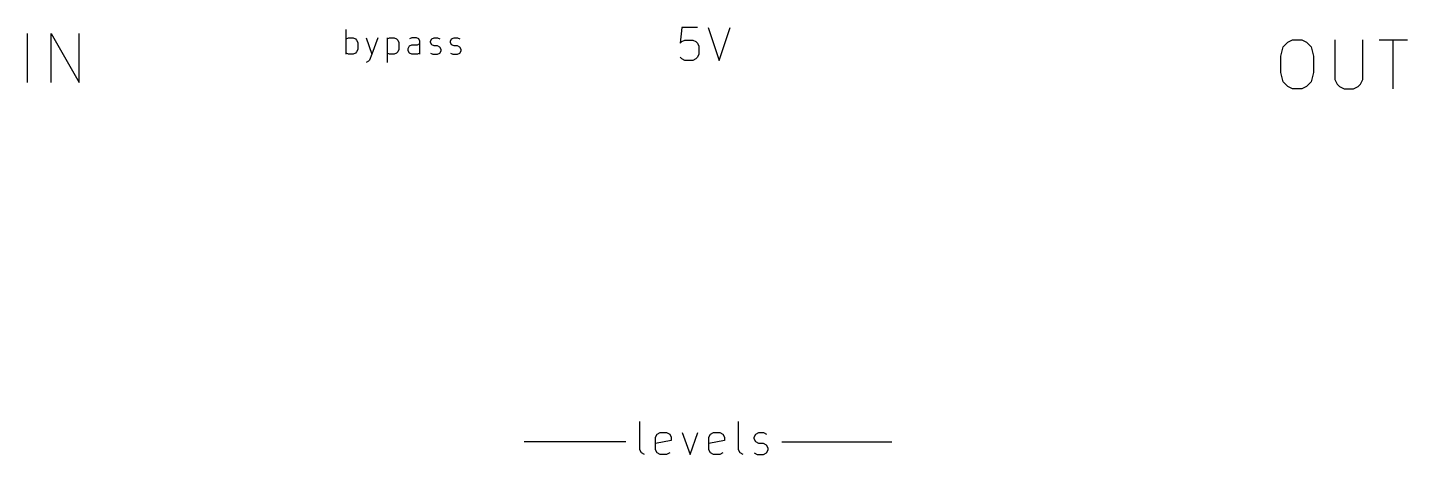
# Model space of a CAD drawing. Header units: centimetres. Extents: x 0.86 to 9.27, y 0.81 to 3.41.
import ezdxf

# ---------------------------------------------------------------- set-up
doc = ezdxf.new("R2010")
doc.units = ezdxf.units.CM
doc.layers.get('0').update_dxf_attribs({"linetype": 'CONTINUOUS'})

msp = doc.modelspace()

# ---------------------------------------------------------------- linework, layer by layer
at = {"color": 7}
for points in [[(0.863357, 3.079446), (0.863357, 3.379446)], [(1.006214, 3.079446), (1.006214, 3.379446), (1.177643, 3.079446), (1.177643, 3.379446)], [(2.803071, 3.252303), (2.803071, 3.402303)], [(4.942405, 3.414684), (4.847167, 3.414684), (4.837643, 3.319446), (4.847167, 3.32897), (4.866214, 3.338493), (4.913833, 3.338493), (4.932881, 3.32897), (4.942405, 3.319446), (4.951929, 3.300398), (4.951929, 3.252779), (4.942405, 3.233732), (4.932881, 3.224208), (4.913833, 3.214684), (4.866214, 3.214684), (4.847167, 3.224208), (4.837643, 3.233732)], [(5.009071, 3.414684), (5.075738, 3.214684), (5.142405, 3.414684)], [(2.803071, 3.34516), (2.817357, 3.352303), (2.845929, 3.352303), (2.860214, 3.34516), (2.867357, 3.338017), (2.8745, 3.323732), (2.8745, 3.280874), (2.867357, 3.266589), (2.860214, 3.259446), (2.845929, 3.252303), (2.817357, 3.252303), (2.803071, 3.259446)], [(2.9245, 3.352303), (2.960214, 3.252303)], [(2.995929, 3.352303), (2.960214, 3.252303), (2.945929, 3.216589), (2.938786, 3.209446), (2.9245, 3.202303)], [(3.053071, 3.352303), (3.053071, 3.202303)], [(3.053071, 3.34516), (3.067357, 3.352303), (3.095929, 3.352303), (3.110214, 3.34516), (3.117357, 3.338017), (3.1245, 3.323732), (3.1245, 3.280874), (3.117357, 3.266589), (3.110214, 3.259446), (3.095929, 3.252303), (3.067357, 3.252303), (3.053071, 3.259446)], [(3.253071, 3.259446), (3.238786, 3.252303), (3.203071, 3.252303), (3.188786, 3.259446), (3.181643, 3.273732), (3.181643, 3.288017), (3.188786, 3.302303), (3.203071, 3.309446), (3.238786, 3.309446), (3.253071, 3.316589)], [(3.253071, 3.252303), (3.253071, 3.330874), (3.245929, 3.34516), (3.231643, 3.352303), (3.203071, 3.352303), (3.188786, 3.34516)], [(3.317357, 3.259446), (3.331643, 3.252303), (3.360214, 3.252303), (3.3745, 3.259446), (3.381643, 3.273732), (3.381643, 3.280874), (3.3745, 3.29516), (3.360214, 3.302303), (3.338786, 3.302303), (3.3245, 3.309446), (3.317357, 3.323732), (3.317357, 3.330874), (3.3245, 3.34516), (3.338786, 3.352303), (3.360214, 3.352303), (3.3745, 3.34516)], [(3.438786, 3.259446), (3.453071, 3.252303), (3.481643, 3.252303), (3.495929, 3.259446), (3.503071, 3.273732), (3.503071, 3.280874), (3.495929, 3.29516), (3.481643, 3.302303), (3.460214, 3.302303), (3.445929, 3.309446), (3.438786, 3.323732), (3.438786, 3.330874), (3.445929, 3.34516), (3.460214, 3.352303), (3.481643, 3.352303), (3.495929, 3.34516)], [(8.823643, 3.340446), (8.823643, 3.097589), (8.837929, 3.069017), (8.852214, 3.054731), (8.880786, 3.040446), (8.937928, 3.040446), (8.9665, 3.054731), (8.980786, 3.069017), (8.995071, 3.097589), (8.995071, 3.340446)], [(9.095071, 3.340446), (9.2665, 3.340446)], [(9.180786, 3.040446), (9.180786, 3.340446)], [(4.621357, 0.811684), (4.60231, 0.821208), (4.592786, 0.840255), (4.592786, 1.011684)], [(5.221357, 0.811684), (5.20231, 0.821208), (5.192786, 0.840255), (5.192786, 1.011684)], [(4.773738, 0.821208), (4.75469, 0.811684), (4.716595, 0.811684), (4.697548, 0.821208), (4.688024, 0.840255), (4.688024, 0.916446), (4.697548, 0.935493), (4.716595, 0.945017), (4.75469, 0.945017), (4.773738, 0.935493), (4.783262, 0.916446), (4.783262, 0.897398), (4.688024, 0.87835)], [(4.849929, 0.945017), (4.897548, 0.811684), (4.945167, 0.945017)], [(5.097548, 0.821208), (5.0785, 0.811684), (5.040405, 0.811684), (5.021357, 0.821208), (5.011833, 0.840255), (5.011833, 0.916446), (5.021357, 0.935493), (5.040405, 0.945017), (5.0785, 0.945017), (5.097548, 0.935493), (5.107071, 0.916446), (5.107071, 0.897398), (5.011833, 0.87835)], [(5.288024, 0.821208), (5.307071, 0.811684), (5.345167, 0.811684), (5.364214, 0.821208), (5.373738, 0.840255), (5.373738, 0.849779), (5.364214, 0.868827), (5.345167, 0.87835), (5.316595, 0.87835), (5.297548, 0.887874), (5.288024, 0.906922), (5.288024, 0.916446), (5.297548, 0.935493), (5.316595, 0.945017), (5.345167, 0.945017), (5.364214, 0.935493)], [(4.5065, 0.88916), (3.8865, 0.88916)], [(5.4565, 0.88916), (6.1265, 0.88916)]]:
    msp.add_lwpolyline(points, dxfattribs=at)
msp.add_lwpolyline([(8.5665, 3.340446), (8.623643, 3.340446), (8.652214, 3.32616), (8.680786, 3.297589), (8.695071, 3.240446), (8.695071, 3.140446), (8.680786, 3.083303), (8.652214, 3.054731), (8.623643, 3.040446), (8.5665, 3.040446), (8.537929, 3.054731), (8.509357, 3.083303), (8.495071, 3.140446), (8.495071, 3.240446), (8.509357, 3.297589), (8.537929, 3.32616)], close=True, dxfattribs=at)

doc.saveas('drawing.dxf')
